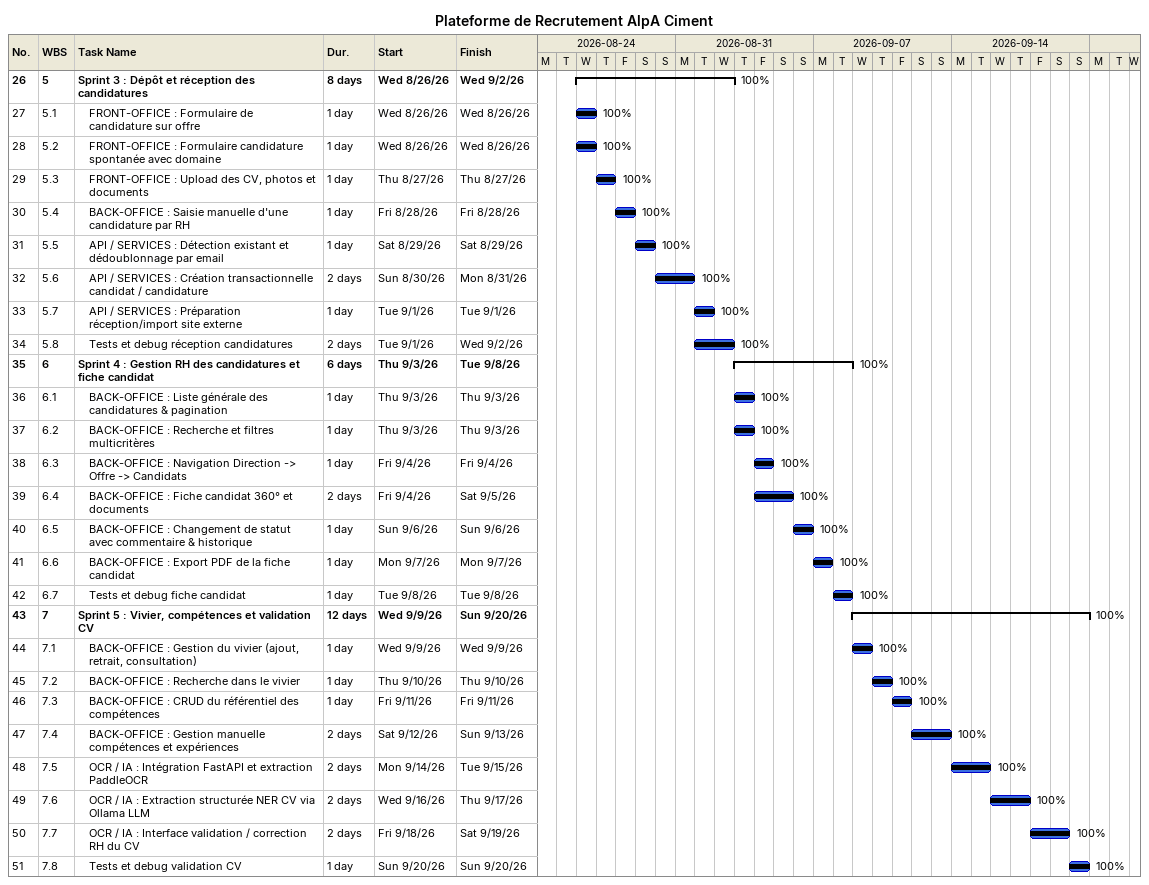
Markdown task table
Plateforme de Recrutement AlpA Ciment

| ID | WBS | Task | Duration | Start | Finish | % complete |
|---|---|---|---|---|---|---|
| 26 | 5 | **Sprint 3 : Dépôt et réception des candidatures** | 8d | 2026-08-26 | 2026-09-02 | 100 |
| 27 | 5.1 | FRONT-OFFICE : Formulaire de candidature sur offre | 1d | 2026-08-26 | 2026-08-26 | 100 |
| 28 | 5.2 | FRONT-OFFICE : Formulaire candidature spontanée avec domaine | 1d | 2026-08-26 | 2026-08-26 | 100 |
| 29 | 5.3 | FRONT-OFFICE : Upload des CV, photos et documents | 1d | 2026-08-27 | 2026-08-27 | 100 |
| 30 | 5.4 | BACK-OFFICE : Saisie manuelle d'une candidature par RH | 1d | 2026-08-28 | 2026-08-28 | 100 |
| 31 | 5.5 | API / SERVICES : Détection existant et dédoublonnage par email | 1d | 2026-08-29 | 2026-08-29 | 100 |
| 32 | 5.6 | API / SERVICES : Création transactionnelle candidat / candidature | 2d | 2026-08-30 | 2026-08-31 | 100 |
| 33 | 5.7 | API / SERVICES : Préparation réception/import site externe | 1d | 2026-09-01 | 2026-09-01 | 100 |
| 34 | 5.8 | Tests et debug réception candidatures | 2d | 2026-09-01 | 2026-09-02 | 100 |
| 35 | 6 | **Sprint 4 : Gestion RH des candidatures et fiche candidat** | 6d | 2026-09-03 | 2026-09-08 | 100 |
| 36 | 6.1 | BACK-OFFICE : Liste générale des candidatures & pagination | 1d | 2026-09-03 | 2026-09-03 | 100 |
| 37 | 6.2 | BACK-OFFICE : Recherche et filtres multicritères | 1d | 2026-09-03 | 2026-09-03 | 100 |
| 38 | 6.3 | BACK-OFFICE : Navigation Direction -> Offre -> Candidats | 1d | 2026-09-04 | 2026-09-04 | 100 |
| 39 | 6.4 | BACK-OFFICE : Fiche candidat 360° et documents | 2d | 2026-09-04 | 2026-09-05 | 100 |
| 40 | 6.5 | BACK-OFFICE : Changement de statut avec commentaire & historique | 1d | 2026-09-06 | 2026-09-06 | 100 |
| 41 | 6.6 | BACK-OFFICE : Export PDF de la fiche candidat | 1d | 2026-09-07 | 2026-09-07 | 100 |
| 42 | 6.7 | Tests et debug fiche candidat | 1d | 2026-09-08 | 2026-09-08 | 100 |
| 43 | 7 | **Sprint 5 : Vivier, compétences et validation CV** | 12d | 2026-09-09 | 2026-09-20 | 100 |
| 44 | 7.1 | BACK-OFFICE : Gestion du vivier (ajout, retrait, consultation) | 1d | 2026-09-09 | 2026-09-09 | 100 |
| 45 | 7.2 | BACK-OFFICE : Recherche dans le vivier | 1d | 2026-09-10 | 2026-09-10 | 100 |
| 46 | 7.3 | BACK-OFFICE : CRUD du référentiel des compétences | 1d | 2026-09-11 | 2026-09-11 | 100 |
| 47 | 7.4 | BACK-OFFICE : Gestion manuelle compétences et expériences | 2d | 2026-09-12 | 2026-09-13 | 100 |
| 48 | 7.5 | OCR / IA : Intégration FastAPI et extraction PaddleOCR | 2d | 2026-09-14 | 2026-09-15 | 100 |
| 49 | 7.6 | OCR / IA : Extraction structurée NER CV via Ollama LLM | 2d | 2026-09-16 | 2026-09-17 | 100 |
| 50 | 7.7 | OCR / IA : Interface validation / correction RH du CV | 2d | 2026-09-18 | 2026-09-19 | 100 |
| 51 | 7.8 | Tests et debug validation CV | 1d | 2026-09-20 | 2026-09-20 | 100 |
